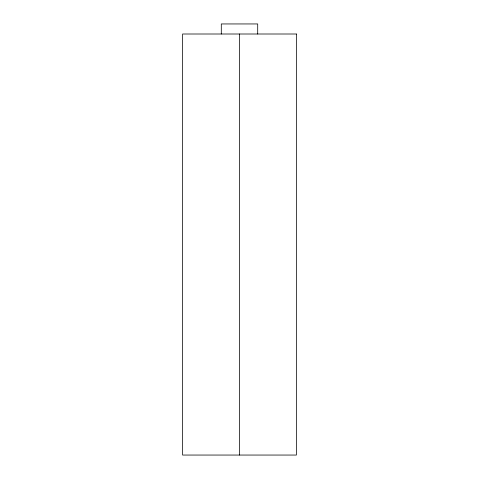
<?xml version="1.0" encoding="UTF-8"?>
<svg xmlns="http://www.w3.org/2000/svg" width="479" height="479" viewBox="0 0 479 479"><rect width="100%" height="100%" fill="white"/><g stroke="black" fill="none" stroke-linecap="round" stroke-linejoin="round"><path stroke-width="0.72" d="M257.702 34.003L257.702 23.95L221.298 23.95L221.298 34.003M239.5 34.003L239.5 455.05M296.399 34.003L182.601 34.003L182.601 455.05L296.399 455.05L296.399 34.003"/></g></svg>
